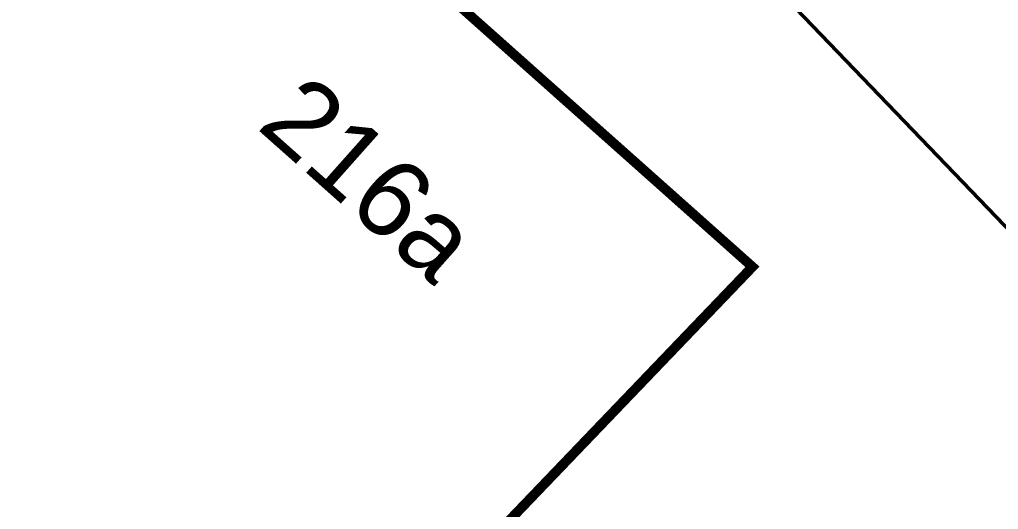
# Model space of a CAD drawing. Header units: metres. Extents: x 2687650.8 to 2687727.1, y 1234407.3 to 1234484.3.
# Drawn here: x 2687676.1 to 2687681.19, y 1234443.65 to 1234446.2 of the extents above; entities that cross this region are included whole.
import ezdxf

# ---------------------------------------------------------------- set-up
doc = ezdxf.new("R2010")
doc.units = ezdxf.units.M
for name, color, linetype in [('PDF_AV_01211-Bobe-Gebaeude', 7, 'Continuous'), ('PDF_E_BETON', 7, 'Continuous'), ('PDF_Text', 7, 'Continuous')]:
    doc.layers.add(name, color=color, linetype=linetype)
doc.layers.add('PDF_AV_01234-Bobe-Gartenanlage', color=7, linetype='Continuous', true_color=0xfdfdfd)
doc.styles.add('PDF Arial', font='arial.ttf')

# ---------------------------------------------------------------- blocks, each defined once
blk = doc.blocks.new('A$C1c84ec86')
at = {"layer": 'PDF_AV_01211-Bobe-Gebaeude', "lineweight": 0, "const_width": 5.09}
blk.add_lwpolyline([(2642.28, 1209.17), (2629.9, 1514.08), (2219.05, 1482.01), (2230.69, 1192.23), (1979.96, 1181.97), (1981.02, 1154.03), (1996.16, 1154.66), (2019.86, 526), (2669.48, 547.91), (2667.89, 588.13), (2643.66, 1178.9)], dxfattribs=at)
at = {"layer": 'PDF_AV_01234-Bobe-Gartenanlage', "lineweight": 25}
for points in [[(2571.16, 1509.42), (2571.8, 1509.63)], [(2572.01, 1509.63), (2572.64, 1509.63)], [(2572.85, 1509.63), (2573.7, 1509.63)], [(2573.91, 1509.63), (2574.55, 1509.84)], [(2574.76, 1509.84), (2575.61, 1509.84)], [(2575.82, 1509.84), (2576.45, 1509.84)], [(2576.66, 1509.84), (2577.3, 1510.06)], [(2577.51, 1510.06), (2578.36, 1510.06)], [(2578.57, 1510.06), (2579.2, 1510.06)], [(2579.42, 1510.06), (2580.05, 1510.27)], [(2580.47, 1510.27), (2581.11, 1510.27)], [(2581.32, 1510.27), (2581.96, 1510.27)], [(2582.17, 1510.27), (2583.01, 1510.48)], [(2583.23, 1510.48), (2583.86, 1510.48)], [(2584.07, 1510.48), (2584.71, 1510.48)], [(2584.92, 1510.48), (2585.77, 1510.69)], [(2585.98, 1510.69), (2586.61, 1510.69)], [(2586.82, 1510.69), (2587.67, 1510.69)], [(2587.88, 1510.69), (2588.52, 1510.9)], [(2588.73, 1510.9), (2589.36, 1510.9)], [(2589.58, 1510.9), (2590.42, 1510.9)], [(2590.63, 1510.9), (2591.27, 1511.11)], [(2591.48, 1511.11), (2592.12, 1511.11)], [(2592.33, 1511.11), (2593.17, 1511.11)], [(2593.39, 1511.11), (2594.02, 1511.33)], [(2594.23, 1511.33), (2595.08, 1511.33)], [(2595.29, 1511.33), (2595.93, 1511.33)], [(2596.14, 1511.33), (2596.77, 1511.54)], [(2596.98, 1511.54), (2597.83, 1511.54)], [(2598.04, 1511.54), (2598.68, 1511.54)], [(2598.89, 1511.75), (2599.52, 1511.75)], [(2599.95, 1511.75), (2600.58, 1511.75)], [(2600.79, 1511.75), (2601.43, 1511.75)], [(2601.64, 1511.96), (2602.49, 1511.96)], [(2602.7, 1511.96), (2603.33, 1511.96)], [(2603.55, 1511.96), (2604.18, 1511.96)], [(2604.39, 1512.17), (2605.24, 1512.17)], [(2605.45, 1512.17), (2606.09, 1512.17)], [(2606.3, 1512.17), (2606.93, 1512.39)], [(2607.36, 1512.39), (2607.99, 1512.39)], [(2608.2, 1512.39), (2608.84, 1512.39)], [(2609.05, 1512.39), (2609.9, 1512.6)], [(2610.11, 1512.6), (2610.74, 1512.6)], [(2610.95, 1512.6), (2611.59, 1512.6)], [(2611.8, 1512.6), (2612.65, 1512.81)], [(2612.86, 1512.81), (2613.49, 1512.81)], [(2613.71, 1512.81), (2614.55, 1512.81)], [(2614.76, 1512.81), (2615.4, 1513.02)], [(2615.61, 1513.02), (2616.25, 1513.02)], [(2616.46, 1513.02), (2617.3, 1513.02)], [(2617.52, 1513.02), (2618.15, 1513.23)], [(2618.36, 1513.23), (2619, 1513.23)], [(2619.42, 1513.23), (2620.06, 1513.23)], [(2620.27, 1513.23), (2620.9, 1513.44)], [(2621.11, 1513.44), (2621.96, 1513.44)], [(2622.17, 1513.44), (2622.81, 1513.44)], [(2623.02, 1513.44), (2623.65, 1513.66)], [(2623.87, 1513.66), (2624.71, 1513.66)], [(2624.92, 1513.66), (2625.56, 1513.66)], [(2625.77, 1513.66), (2626.41, 1513.87)], [(2626.83, 1513.87), (2627.46, 1513.87)], [(2627.68, 1513.87), (2628.31, 1513.87)], [(2628.52, 1513.87), (2629.37, 1514.08)], [(2629.58, 1514.08), (2629.79, 1514.08), (2630, 1513.66)], [(2630, 1513.44), (2630, 1512.81)], [(2630, 1512.39), (2630, 1511.75)], [(2630, 1511.54), (2630, 1510.9)], [(2630, 1510.69), (2630, 1509.84)], [(2630, 1509.63), (2630, 1509)], [(2506.18, 1504.34), (2506.81, 1504.55)], [(2507.02, 1504.55), (2507.87, 1504.55)], [(2508.08, 1504.55), (2508.72, 1504.55)], [(2508.93, 1504.55), (2509.78, 1504.76)], [(2509.99, 1504.76), (2510.62, 1504.76)], [(2510.83, 1504.76), (2511.47, 1504.76)], [(2511.68, 1504.76), (2512.53, 1504.98)], [(2512.74, 1504.98), (2513.37, 1504.98)], [(2513.59, 1504.98), (2514.22, 1504.98)], [(2514.64, 1504.98), (2515.28, 1505.19)], [(2515.49, 1505.19), (2516.13, 1505.19)], [(2516.34, 1505.19), (2517.18, 1505.19)], [(2517.4, 1505.19), (2518.03, 1505.4)], [(2518.24, 1505.4), (2518.88, 1505.4)], [(2519.09, 1505.4), (2519.94, 1505.4)], [(2520.15, 1505.4), (2520.78, 1505.61)], [(2520.99, 1505.61), (2521.63, 1505.61)], [(2522.05, 1505.61), (2522.69, 1505.61)], [(2522.9, 1505.61), (2523.53, 1505.82)], [(2523.75, 1505.82), (2524.59, 1505.82)], [(2524.8, 1505.82), (2525.44, 1505.82)], [(2525.65, 1505.82), (2526.29, 1506.03)], [(2526.5, 1506.03), (2527.34, 1506.03)], [(2527.56, 1506.03), (2528.19, 1506.03)], [(2528.4, 1506.25), (2529.25, 1506.25)], [(2529.46, 1506.25), (2530.1, 1506.25)], [(2530.31, 1506.25), (2530.94, 1506.25)], [(2531.15, 1506.46), (2532, 1506.46)], [(2532.21, 1506.46), (2532.85, 1506.46)], [(2533.06, 1506.46), (2533.69, 1506.46)], [(2534.12, 1506.67), (2534.75, 1506.67)], [(2534.96, 1506.67), (2535.6, 1506.67)], [(2535.81, 1506.67), (2536.66, 1506.88)], [(2536.87, 1506.88), (2537.5, 1506.88)], [(2537.72, 1506.88), (2538.35, 1506.88)], [(2538.56, 1506.88), (2539.41, 1507.09)], [(2539.62, 1507.09), (2540.26, 1507.09)], [(2540.47, 1507.09), (2541.1, 1507.09)], [(2541.53, 1507.09), (2542.16, 1507.3)], [(2542.37, 1507.3), (2543.01, 1507.3)], [(2543.22, 1507.3), (2544.07, 1507.3)], [(2544.28, 1507.3), (2544.91, 1507.52)], [(2545.12, 1507.52), (2545.76, 1507.52)], [(2545.97, 1507.52), (2546.82, 1507.52)], [(2547.03, 1507.52), (2547.66, 1507.73)], [(2547.88, 1507.73), (2548.72, 1507.73)], [(2548.93, 1507.73), (2549.57, 1507.73)], [(2549.78, 1507.73), (2550.42, 1507.94)], [(2550.63, 1507.94), (2551.48, 1507.94)], [(2551.69, 1507.94), (2552.32, 1507.94)], [(2552.53, 1507.94), (2553.17, 1508.15)], [(2553.59, 1508.15), (2554.23, 1508.15)], [(2554.44, 1508.15), (2555.07, 1508.15)], [(2555.29, 1508.15), (2556.13, 1508.36)], [(2556.34, 1508.36), (2556.98, 1508.36)], [(2557.19, 1508.36), (2557.83, 1508.36)], [(2558.04, 1508.36), (2558.88, 1508.57)], [(2559.1, 1508.57), (2559.73, 1508.57)], [(2559.94, 1508.57), (2560.58, 1508.57)], [(2561, 1508.57), (2561.64, 1508.79)], [(2561.85, 1508.79), (2562.48, 1508.79)], [(2562.69, 1508.79), (2563.54, 1508.79)], [(2563.75, 1509), (2564.39, 1509)], [(2564.6, 1509), (2565.23, 1509)], [(2565.45, 1509), (2566.29, 1509)], [(2566.5, 1509.21), (2567.14, 1509.21)], [(2567.35, 1509.21), (2568.2, 1509.21)], [(2568.41, 1509.21), (2569.04, 1509.21)], [(2569.26, 1509.42), (2569.89, 1509.42)], [(2570.1, 1509.42), (2570.95, 1509.42)], [(2630, 1508.79), (2630.22, 1508.15)], [(2630.22, 1507.94), (2630.22, 1507.09)], [(2630.22, 1506.88), (2630.22, 1506.25)], [(2630.22, 1506.03), (2630.22, 1505.19)], [(2630.22, 1504.98), (2630.22, 1504.34)], [(2441.19, 1499.26), (2442.04, 1499.47)], [(2442.25, 1499.47), (2442.89, 1499.47)], [(2443.1, 1499.47), (2443.95, 1499.47)], [(2444.16, 1499.47), (2444.79, 1499.68)], [(2445, 1499.68), (2445.64, 1499.68)], [(2445.85, 1499.68), (2446.7, 1499.68)], [(2446.91, 1499.68), (2447.54, 1499.9)], [(2447.76, 1499.9), (2448.39, 1499.9)], [(2448.81, 1499.9), (2449.45, 1499.9)], [(2449.66, 1499.9), (2450.3, 1500.11)], [(2450.51, 1500.11), (2451.35, 1500.11)], [(2451.57, 1500.11), (2452.2, 1500.11)], [(2452.41, 1500.11), (2453.05, 1500.32)], [(2453.26, 1500.32), (2454.11, 1500.32)], [(2454.32, 1500.32), (2454.95, 1500.32)], [(2455.16, 1500.53), (2455.8, 1500.53)], [(2456.22, 1500.53), (2456.86, 1500.53)], [(2457.07, 1500.53), (2457.71, 1500.53)], [(2457.92, 1500.74), (2458.76, 1500.74)], [(2458.98, 1500.74), (2459.61, 1500.74)], [(2459.82, 1500.74), (2460.46, 1500.74)], [(2460.67, 1500.95), (2461.52, 1500.95)], [(2461.73, 1500.95), (2462.36, 1500.95)], [(2462.57, 1500.95), (2463.42, 1501.17)], [(2463.63, 1501.17), (2464.27, 1501.17)], [(2464.48, 1501.17), (2465.11, 1501.17)], [(2465.33, 1501.17), (2466.17, 1501.38)], [(2466.38, 1501.38), (2467.02, 1501.38)], [(2467.23, 1501.38), (2467.87, 1501.38)], [(2468.29, 1501.38), (2468.92, 1501.59)], [(2469.14, 1501.59), (2469.77, 1501.59)], [(2469.98, 1501.59), (2470.83, 1501.59)], [(2471.04, 1501.59), (2471.68, 1501.8)], [(2471.89, 1501.8), (2472.52, 1501.8)], [(2472.73, 1501.8), (2473.58, 1501.8)], [(2473.79, 1501.8), (2474.43, 1502.01)], [(2474.64, 1502.01), (2475.27, 1502.01)], [(2475.7, 1502.01), (2476.33, 1502.01)], [(2476.54, 1502.01), (2477.18, 1502.22)], [(2477.39, 1502.22), (2478.24, 1502.22)], [(2478.45, 1502.22), (2479.08, 1502.22)], [(2479.3, 1502.22), (2479.93, 1502.44)], [(2480.14, 1502.44), (2480.99, 1502.44)], [(2481.2, 1502.44), (2481.84, 1502.44)], [(2482.05, 1502.44), (2482.89, 1502.65)], [(2483.11, 1502.65), (2483.74, 1502.65)], [(2483.95, 1502.65), (2484.59, 1502.65)], [(2484.8, 1502.65), (2485.65, 1502.86)], [(2485.86, 1502.86), (2486.49, 1502.86)], [(2486.7, 1502.86), (2487.34, 1502.86)], [(2487.55, 1502.86), (2488.4, 1503.07)], [(2488.61, 1503.07), (2489.24, 1503.07)], [(2489.46, 1503.07), (2490.3, 1503.07)], [(2490.51, 1503.28), (2491.15, 1503.28)], [(2491.36, 1503.28), (2492, 1503.28)], [(2492.21, 1503.28), (2493.05, 1503.28)], [(2493.27, 1503.49), (2493.9, 1503.49)], [(2494.11, 1503.49), (2494.75, 1503.49)], [(2495.17, 1503.49), (2495.81, 1503.49)], [(2496.02, 1503.71), (2496.65, 1503.71)], [(2496.86, 1503.71), (2497.71, 1503.71)], [(2497.92, 1503.71), (2498.56, 1503.71)], [(2498.77, 1503.92), (2499.4, 1503.92)], [(2499.62, 1503.92), (2500.46, 1503.92)], [(2500.67, 1503.92), (2501.31, 1504.13)], [(2501.52, 1504.13), (2502.37, 1504.13)], [(2502.58, 1504.13), (2503.21, 1504.13)], [(2503.43, 1504.13), (2504.06, 1504.34)], [(2504.27, 1504.34), (2505.12, 1504.34)], [(2505.33, 1504.34), (2505.97, 1504.34)], [(2630.22, 1504.13), (2630.22, 1503.49)], [(2630.43, 1503.28), (2630.43, 1502.44)], [(2630.43, 1502.22), (2630.43, 1501.59)], [(2630.43, 1501.38), (2630.43, 1500.53)], [(2630.43, 1500.32), (2630.43, 1499.68)], [(2630.43, 1499.47), (2630.43, 1498.84)], [(2437.6, 1499.05), (2438.23, 1499.05)], [(2438.44, 1499.05), (2439.29, 1499.26)], [(2439.5, 1499.26), (2440.14, 1499.26)], [(2440.35, 1499.26), (2440.98, 1499.26)], [(2630.43, 1498.63), (2630.64, 1497.78)], [(2630.64, 1497.57), (2630.64, 1496.93)], [(2630.64, 1496.72), (2630.64, 1496.09)], [(2630.64, 1495.66), (2630.64, 1495.03)], [(2630.64, 1494.82), (2630.64, 1494.18)], [(2630.64, 1493.97), (2630.64, 1493.12)], [(2630.64, 1492.91), (2630.85, 1492.28)], [(2630.85, 1492.06), (2630.85, 1491.43)], [(2630.85, 1491.01), (2630.85, 1490.37)], [(2630.85, 1490.16), (2630.85, 1489.52)], [(2630.85, 1489.31), (2630.85, 1488.47)], [(2630.85, 1488.25), (2631.06, 1487.62)], [(2631.06, 1487.41), (2631.06, 1486.77)], [(2631.06, 1486.56), (2631.06, 1485.71)], [(2631.06, 1485.5), (2631.06, 1484.87)], [(2631.06, 1484.66), (2631.06, 1483.81)], [(2631.06, 1483.6), (2631.06, 1482.96)], [(2631.06, 1482.75), (2631.27, 1482.12)], [(2631.27, 1481.9), (2631.27, 1481.06)], [(2631.27, 1480.85), (2631.27, 1480.21)], [(2631.27, 1480), (2631.27, 1479.36)], [(2631.27, 1478.94), (2631.27, 1478.31)], [(2631.27, 1478.09), (2631.49, 1477.46)], [(2631.49, 1477.25), (2631.49, 1476.4)], [(2631.49, 1476.19), (2631.49, 1475.55)], [(2631.49, 1475.34), (2631.49, 1474.71)], [(2631.49, 1474.28), (2631.49, 1473.65)], [(2631.49, 1473.44), (2631.49, 1472.8)], [(2631.49, 1472.59), (2631.7, 1471.74)], [(2631.7, 1471.53), (2631.7, 1470.9)], [(2631.7, 1470.69), (2631.7, 1470.05)], [(2631.7, 1469.84), (2631.7, 1468.99)], [(2631.7, 1468.78), (2631.7, 1468.15)], [(2631.7, 1467.93), (2631.7, 1467.09)], [(2631.91, 1466.88), (2631.91, 1466.24)], [(2631.91, 1466.03), (2631.91, 1465.39)], [(2631.91, 1465.18), (2631.91, 1464.34)], [(2631.91, 1464.12), (2631.91, 1463.49)], [(2631.91, 1463.28), (2631.91, 1462.43)], [(2631.91, 1462.22), (2632.12, 1461.58)], [(2632.12, 1461.37), (2632.12, 1460.74)], [(2632.12, 1460.53), (2632.12, 1459.68)], [(2632.12, 1459.47), (2632.12, 1458.83)], [(2632.12, 1458.62), (2632.12, 1457.99)], [(2632.12, 1457.56), (2632.12, 1456.93)], [(2632.12, 1456.72), (2632.33, 1456.08)], [(2632.33, 1455.87), (2632.33, 1455.02)], [(2632.33, 1454.81), (2632.33, 1454.18)], [(2632.33, 1453.96), (2632.33, 1453.33)], [(2632.33, 1452.91), (2632.33, 1452.27)], [(2632.33, 1452.06), (2632.54, 1451.42)], [(2632.54, 1451.21), (2632.54, 1450.37)], [(2632.54, 1450.15), (2632.54, 1449.52)], [(2632.54, 1449.31), (2632.54, 1448.67)], [(2632.54, 1448.46), (2632.54, 1447.61)], [(2632.54, 1447.4), (2632.54, 1446.77)], [(2632.54, 1446.56), (2632.76, 1445.71)], [(2632.76, 1445.5), (2632.76, 1444.86)], [(2632.76, 1444.65), (2632.76, 1444.02)], [(2632.76, 1443.8), (2632.76, 1442.96)], [(2632.76, 1442.75), (2632.76, 1442.11)], [(2632.76, 1441.9), (2632.76, 1441.26)], [(2632.97, 1440.84), (2632.97, 1440.21)], [(2632.97, 1439.99), (2632.97, 1439.36)], [(2632.97, 1439.15), (2632.97, 1438.3)], [(2632.97, 1438.09), (2632.97, 1437.45)], [(2632.97, 1437.24), (2632.97, 1436.61)], [(2632.97, 1436.18), (2633.18, 1435.55)], [(2633.18, 1435.34), (2633.18, 1434.7)], [(2633.18, 1434.49), (2633.18, 1433.64)], [(2633.18, 1433.43), (2633.18, 1432.8)], [(2633.18, 1432.59), (2633.18, 1431.95)], [(2633.18, 1431.74), (2633.18, 1430.89)], [(2633.39, 1430.68), (2633.39, 1430.05)], [(2633.39, 1429.83), (2633.39, 1428.99)], [(2633.39, 1428.78), (2633.39, 1428.14)], [(2633.39, 1427.93), (2633.39, 1427.29)], [(2633.39, 1427.08), (2633.39, 1426.24)], [(2633.39, 1426.02), (2633.6, 1425.39)], [(2633.6, 1425.18), (2633.6, 1424.33)], [(2633.6, 1424.12), (2633.6, 1423.48)], [(2633.6, 1423.27), (2633.6, 1422.64)], [(2633.6, 1422.43), (2633.6, 1421.58)], [(2633.6, 1421.37), (2633.6, 1420.73)], [(2633.6, 1420.52), (2633.81, 1419.89)], [(2633.81, 1419.46), (2633.81, 1418.83)], [(2633.81, 1418.62), (2633.81, 1417.98)], [(2633.81, 1417.77), (2633.81, 1416.92)], [(2633.81, 1416.71), (2633.81, 1416.07)], [(2633.81, 1415.86), (2634.03, 1415.23)], [(2634.03, 1414.8), (2634.03, 1414.17)], [(2634.03, 1413.96), (2634.03, 1413.32)], [(2634.03, 1413.11), (2634.03, 1412.26)], [(2634.03, 1412.05), (2634.03, 1411.42)], [(2634.03, 1411.21), (2634.03, 1410.57)], [(2634.03, 1410.36), (2634.24, 1409.51)], [(2634.24, 1409.3), (2634.24, 1408.67)], [(2634.24, 1408.45), (2634.24, 1407.61)], [(2634.24, 1407.4), (2634.24, 1406.76)], [(2634.24, 1406.55), (2634.24, 1405.91)], [(2634.24, 1405.7), (2634.24, 1404.86)], [(2634.45, 1404.64), (2634.45, 1404.01)], [(2634.45, 1403.8), (2634.45, 1403.16)], [(2634.45, 1402.74), (2634.45, 1402.1)], [(2634.45, 1401.89), (2634.45, 1401.26)], [(2634.45, 1401.05), (2634.45, 1400.2)], [(2634.45, 1399.99), (2634.66, 1399.35)], [(2634.66, 1399.14), (2634.66, 1398.51)], [(2634.66, 1398.08), (2634.66, 1397.45)], [(2634.66, 1397.24), (2634.66, 1396.6)], [(2634.66, 1396.39), (2634.66, 1395.54)], [(2634.66, 1395.33), (2634.66, 1394.7)], [(2634.66, 1394.48), (2634.87, 1393.85)], [(2634.87, 1393.64), (2634.87, 1392.79)], [(2634.87, 1392.58), (2634.87, 1391.94)], [(2634.87, 1391.73), (2634.87, 1390.89)], [(2634.87, 1390.67), (2634.87, 1390.04)], [(2634.87, 1389.83), (2635.08, 1389.19)], [(2635.08, 1388.98), (2635.08, 1388.13)], [(2635.08, 1387.92), (2635.08, 1387.29)], [(2635.08, 1387.08), (2635.08, 1386.23)], [(2635.08, 1386.02), (2635.08, 1385.38)], [(2635.08, 1385.17), (2635.08, 1384.54)], [(2635.08, 1384.32), (2635.3, 1383.48)], [(2635.3, 1383.27), (2635.3, 1382.63)], [(2635.3, 1382.42), (2635.3, 1381.78)], [(2635.3, 1381.36), (2635.3, 1380.73)], [(2635.3, 1380.51), (2635.3, 1379.88)], [(2635.3, 1379.67), (2635.3, 1378.82)], [(2635.51, 1378.61), (2635.51, 1377.97)], [(2635.51, 1377.76), (2635.51, 1377.13)], [(2635.51, 1376.7), (2635.51, 1376.07)], [(2635.51, 1375.86), (2635.51, 1375.22)], [(2635.51, 1375.01), (2635.51, 1374.16)], [(2635.51, 1373.95), (2635.72, 1373.32)], [(2635.72, 1373.11), (2635.72, 1372.47)], [(2635.72, 1372.26), (2635.72, 1371.41)], [(2635.72, 1371.2), (2635.72, 1370.57)], [(2635.72, 1370.35), (2635.72, 1369.51)], [(2635.72, 1369.3), (2635.72, 1368.66)], [(2635.93, 1368.45), (2635.93, 1367.81)], [(2635.93, 1367.6), (2635.93, 1366.76)], [(2635.93, 1366.54), (2635.93, 1365.91)], [(2635.93, 1365.7), (2635.93, 1365.06)], [(2635.93, 1364.64), (2635.93, 1364)], [(2635.93, 1363.79), (2636.14, 1363.16)], [(2636.14, 1362.95), (2636.14, 1362.1)], [(2636.14, 1361.89), (2636.14, 1361.25)], [(2636.14, 1361.04), (2636.14, 1360.41)], [(2636.14, 1359.98), (2636.14, 1359.35)], [(2636.14, 1359.14), (2636.14, 1358.5)], [(2636.14, 1358.29), (2636.35, 1357.44)], [(2636.35, 1357.23), (2636.35, 1356.6)], [(2636.35, 1356.38), (2636.35, 1355.75)], [(2636.35, 1355.54), (2636.35, 1354.69)], [(2636.35, 1354.48), (2636.35, 1353.84)], [(2636.35, 1353.63), (2636.57, 1352.79)], [(2636.57, 1352.57), (2636.57, 1351.94)], [(2636.57, 1351.73), (2636.57, 1351.09)], [(2636.57, 1350.88), (2636.57, 1350.03)], [(2636.57, 1349.82), (2636.57, 1349.19)], [(2636.57, 1348.98), (2636.57, 1348.13)], [(2636.57, 1347.92), (2636.78, 1347.28)], [(2636.78, 1347.07), (2636.78, 1346.44)], [(2636.78, 1346.22), (2636.78, 1345.38)], [(2636.78, 1345.17), (2636.78, 1344.53)], [(2636.78, 1344.32), (2636.78, 1343.68)], [(2636.78, 1343.26), (2636.78, 1342.63)], [(2636.99, 1342.41), (2636.99, 1341.78)], [(2636.99, 1341.57), (2636.99, 1340.72)], [(2636.99, 1340.51), (2636.99, 1339.87)]]:
    blk.add_lwpolyline(points, dxfattribs=at)
at = {"layer": 'PDF_E_BETON', "lineweight": 50}
blk.add_lwpolyline([(2511.26, 1773.37), (2511.26, 1623.3), (2761.24, 1623.3), (2761.24, 1773.37)], close=True, dxfattribs=at)
at = {"layer": 'PDF_Text', "insert": (2398.91, 1377.53), "char_height": 40.002, "attachment_point": 7, "rotation": 4.5156, "style": 'PDF Arial'}
blk.add_mtext('216a', dxfattribs=at)

msp = doc.modelspace()

# ---------------------------------------------------------------- block references
at = {"xscale": 0.01, "yscale": 0.01, "zscale": 0.01, "rotation": 313.8734409291175}
msp.add_blockref('A$C1c84ec86', (2687650.7677, 1234453.3784), dxfattribs=at)

doc.saveas('drawing.dxf')
